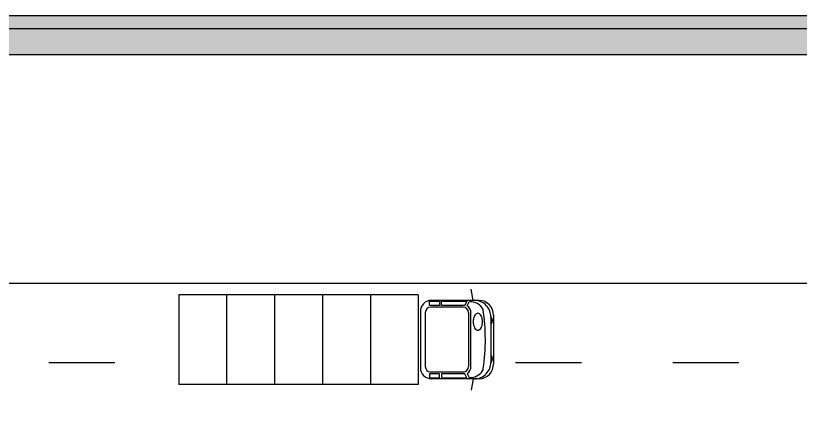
# Model space of a CAD drawing. Header units: millimetres. Extents: x -17739 to 130674, y -21116 to 94884.
# Drawn here: x 44710 to 74384, y 79186 to 94884 of the extents above; entities that cross this region are included whole.
import ezdxf

# ---------------------------------------------------------------- set-up
doc = ezdxf.new("R2010")
doc.units = ezdxf.units.MM
doc.layers.add('freecads.com', color=7, linetype='Continuous')

# ---------------------------------------------------------------- blocks, each defined once
blk = doc.blocks.new('truck')
at = {"layer": 'freecads.com'}
for p, q in [((70186, 34227), (70135, 34533)), ((68700, 34380), (62200, 34380)), ((62200, 34380), (62200, 31943)), ((63500, 34380), (63500, 31943)), ((64800, 34380), (64800, 31943)), ((66100, 34380), (66100, 31943)), ((67400, 34380), (67400, 31943)), ((68700, 34380), (68700, 31943)), ((69004, 34086), (69004, 34202)), ((69004, 34202), (69271, 34202)), ((69271, 34086), (69004, 34086)), ((70350, 34227), (69051, 34227)), ((69271, 34202), (69271, 34086)), ((69326, 34202), (70015, 34202)), ((69326, 34086), (69326, 34202)), ((69962, 34086), (69326, 34086)), ((70015, 34202), (69962, 34086)), ((70023, 34082), (70084, 34189)), ((68759, 33923), (68759, 32400)), ((68890, 33891), (68890, 32432)), ((69914, 34043), (69036, 34043)), ((70060, 33891), (70060, 32432)), ((70125, 32428), (70125, 33894)), ((70667, 33770), (70667, 32552)), ((70740, 33821), (70740, 32501)), ((69271, 32236), (69004, 32236)), ((69004, 32236), (69004, 32120)), ((69914, 32279), (69036, 32279)), ((69271, 32120), (69271, 32236)), ((69962, 32236), (69326, 32236)), ((69326, 32236), (69326, 32120)), ((70015, 32120), (69962, 32236)), ((70023, 32240), (70084, 32134)), ((68700, 31943), (62200, 31943)), ((69004, 32120), (69271, 32120)), ((70350, 32095), (69051, 32095)), ((69326, 32120), (70015, 32120)), ((70186, 32095), (70135, 31789))]:
    blk.add_line(p, q, dxfattribs=at)
for centre, radius, start, end in [((69057, 33929), 299, 91.1421, 181.1596), ((69902, 33892), 226, 359.7722, 57.5684), ((70114, 33807), 383, 26.0087, 94.4452), ((70219, 33780), 448, 358.8225, 88.8753), ((70342, 33829), 398, 358.897, 88.801), ((69039, 33894), 149, 91.1892, 181.1113), ((69911, 33894), 149, 358.8883, 88.8103), ((70372, 33730), 165, 127.2971, 151.4262), ((70316, 33804), 72.3, 89.9608, 127.2153), ((70316, 33805), 71.4, 52.5553, 90.1497), ((70257, 33728), 168, 28.868, 52.5952), ((70306, 33923), 159, 8.4047, 31.5306), ((65034, 33161), 5485, 351.7741, 8.5348), ((70600, 33648), 410, 167.148, 180.1382), ((70600, 33646), 410, 179.8833, 192.8501), ((70462, 33681), 268, 151.3518, 167.419), ((70169, 33681), 268, 12.5806, 28.6479), ((70031, 33648), 410, 359.8614, 12.8516), ((70144, 33630), 298, 347.0068, 3.2494), ((70553, 33686), 157, 316.3547, 43.9583), ((70462, 33613), 268, 192.5849, 208.6468), ((70372, 33564), 165, 208.5734, 232.7025), ((70316, 33490), 72.3, 232.7842, 270.0388), ((70316, 33489), 71.4, 269.8499, 307.4443), ((70257, 33566), 168, 307.4045, 331.1316), ((70135, 33631), 307, 331.528, 347.1953), ((70553, 32636), 157, 316.0401, 43.6461), ((69057, 32394), 299, 178.8399, 268.8575), ((69039, 32429), 149, 178.8923, 268.8062), ((69911, 32429), 149, 271.1933, 1.1073), ((69902, 32431), 226, 302.4312, 0.2274), ((70219, 32543), 448, 271.1243, 1.1771), ((70342, 32494), 398, 271.1986, 1.1026), ((70306, 32399), 159, 328.469, 351.5949), ((70115, 32513), 381, 265.43, 328.856)]:
    blk.add_arc(centre, radius, start, end, dxfattribs=at)

msp = doc.modelspace()

# ---------------------------------------------------------------- hatches: boundary and pattern name
h = msp.add_hatch()
h.set_pattern_fill('ZIGZAG', color=4, scale=100)
h.set_pattern_definition([(0, (-27645.86, -20808.2), (317.5, 317.5), [317.5, -317.5]), (90, (-27328.36, -20808.2), (-317.5, 317.5), [317.5, -317.5])])
h.paths.add_polyline_path([(118945, -21116), (118945, -20616), (-6197, -20616), (-6197, -21116)])
h.paths.add_polyline_path([(124945, -20616), (124945, -21116), (130674, -21116), (130674, 94884), (-17739, 94884), (-17739, -21116), (-12197, -21116), (-12197, -20616), (-17241, -20616), (-17241, 94384), (130174, 94384), (130174, -20616)])
at = {"true_color": 0x58ba48}
h = msp.add_hatch(dxfattribs=at)
h.set_pattern_fill('GOST_GLASS', color=85, scale=50)
h.set_pattern_definition([(45, (-27645.86, -20808.2), (424.26407, 0), [250, -350]), (45, (-27539.8, -20808.2), (424.26407, 0), [100, -500]), (45, (-27645.86, -20702.13), (424.26407, 0), [100, -500])])
h.paths.add_polyline_path([(-16279, 93409), (128973, 93409), (128973, -20616), (130174, -20616), (130174, 94384), (-17241, 94384), (-17241, -20616), (-16279, -20616)])

# ---------------------------------------------------------------- linework, layer by layer
for p, q in [((-10197, 84756), (122945, 84756)), ((45964, 81756), (48464, 81756)), ((63608, 81756), (66108, 81756)), ((69565, 81756), (72065, 81756))]:
    msp.add_line(p, q)
for points in [[(124945, -21116), (130674, -21116), (130674, 94884), (-17739, 94884), (-17739, -21116), (-12197, -21116)], [(124945, -20616), (130174, -20616), (130174, 94384), (-17241, 94384), (-17241, -20616), (-12197, -20616)], [(118945, -20616), (-16279, -20616), (-16279, 93409), (128973, 93409), (128973, -20616), (124945, -20616)]]:
    msp.add_lwpolyline(points)

# ---------------------------------------------------------------- block references
at = {"xscale": 1.394313756199074, "yscale": 1.394313756199074, "zscale": 1.394313756199074}
msp.add_blockref('truck', (-35853, 36383), dxfattribs=at)

doc.saveas('drawing.dxf')
